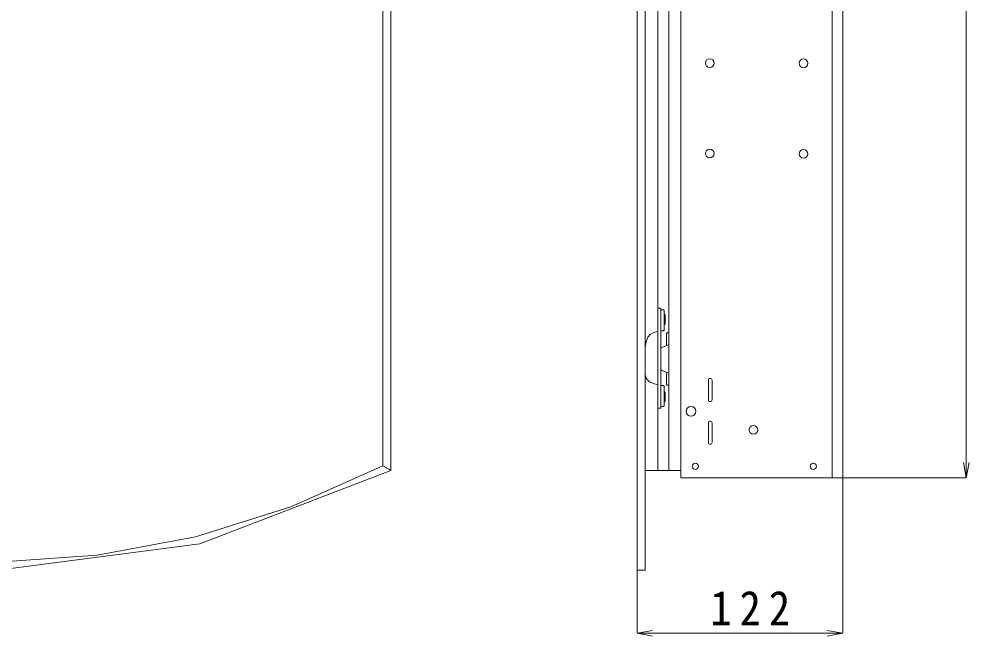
# Model space of a CAD drawing. Units: millimetres, scale not verified. Extents: x -1392 to 1350, y -947 to 991.
# Drawn here: x -678 to -75, y -449 to -57 of the extents above; entities that cross this region are included whole.
import ezdxf

# ---------------------------------------------------------------- set-up
doc = ezdxf.new("R2010")
doc.units = ezdxf.units.MM
doc.header["$LTSCALE"] = 10
doc.layers.add('0-0_0', color=7, linetype='Continuous', lineweight=5)
doc.layers.add('0-1_レイヤー_1', color=4, linetype='Continuous', lineweight=5)
doc.styles.add('ＭＳ ゴシック', font='')
doc.styles.get('ＭＳ ゴシック').set_extended_font_data('MS Gothic')

msp = doc.modelspace()

# ---------------------------------------------------------------- linework, layer by layer
at = {"layer": '0-0_0'}
for p, q in [((-267.41, -296.43), (-267.41, -296.43)), ((-267.41, -297.46), (-267.41, -297.46))]:
    msp.add_line(p, q, dxfattribs=at)
for points in [[(-280.24, -406.96), (-280.24, -210.21), (-280.24, -13.46), (-280.24, 183.29), (-280.24, 380.04), (-281.52, 380.04), (-282.8, 380.04), (-284.08, 380.04), (-285.36, 380.04), (-285.36, 183.29), (-285.36, -13.46), (-285.36, -210.21), (-285.36, -406.96)], [(-257.57, 324.22), (-257.57, 194.75), (-257.57, 65.27), (-257.57, -64.21), (-257.57, -193.68)], [(-161.58, 324.23), (-161.58, 156.06), (-161.58, -12.11), (-161.58, -180.28), (-161.58, -348.44)], [(-154.79, 324.22), (-154.79, 156.05), (-154.79, -12.11), (-154.79, -180.28), (-154.79, -348.44)], [(-446.73, 313.65), (-446.73, 150.07), (-446.73, -13.51), (-446.73, -177.08), (-446.73, -340.66)], [(-441.59, -343.68), (-441.59, -178.57), (-441.59, -13.47), (-441.59, 151.64), (-441.59, 316.74)], [(-272.09, -343.68), (-272.09, -178.57), (-272.09, -13.47), (-272.09, 151.64), (-272.09, 316.74)], [(-265.21, 316.74), (-265.21, 151.64), (-265.21, -13.47), (-265.21, -178.57), (-265.21, -343.68)], [(-285.36, -193.68), (-285.36, -247), (-285.36, -300.32), (-285.36, -353.64), (-285.36, -406.96), (-284.08, -406.96), (-282.8, -406.96), (-281.52, -406.96), (-280.24, -406.96), (-280.24, -353.64), (-280.24, -300.32), (-280.24, -247), (-280.24, -193.68)], [(-257.58, -193.68), (-257.58, -232.37), (-257.58, -271.06), (-257.58, -309.75), (-257.58, -348.44)], [(-272.09, -240.66), (-271.63, -240.66), (-271.17, -240.66), (-270.71, -240.66), (-270.25, -240.66)], [(-270.25, -240.66), (-270.25, -256.52), (-270.25, -272.39), (-270.25, -288.25), (-270.25, -304.12)], [(-270.25, -241.68), (-269.86, -241.68), (-269.48, -241.68), (-269.1, -241.68), (-268.71, -241.68)], [(-268.2, -242.19), (-268.24, -241.99), (-268.35, -241.83), (-268.51, -241.72), (-268.71, -241.68)], [(-268.2, -242.19), (-268.2, -245.26), (-268.2, -248.33), (-268.2, -251.4), (-268.2, -254.47)], [(-268.1, -244.55), (-268.12, -244.55), (-268.15, -244.55), (-268.17, -244.56), (-268.2, -244.56)], [(-267.95, -244.55), (-267.98, -244.55), (-268.02, -244.55), (-268.06, -244.55), (-268.1, -244.55)], [(-267.64, -244.8), (-267.68, -244.7), (-267.75, -244.62), (-267.84, -244.56), (-267.95, -244.55)], [(-267.48, -245.93), (-267.52, -245.64), (-267.56, -245.36), (-267.6, -245.08), (-267.64, -244.8)], [(-267.49, -245.93), (-267.49, -245.93), (-267.49, -245.93), (-267.48, -245.93), (-267.48, -245.93)], [(-267.41, -247), (-267.42, -246.74), (-267.44, -246.47), (-267.46, -246.2), (-267.49, -245.93)], [(-267.41, -247.06), (-267.41, -247.04), (-267.41, -247.03), (-267.41, -247.02), (-267.41, -247)], [(-267.4, -247.25), (-267.4, -247.2), (-267.41, -247.15), (-267.41, -247.1), (-267.41, -247.06)], [(-268.2, -251.08), (-268.17, -251.08), (-268.15, -251.09), (-268.12, -251.09), (-268.1, -251.09)], [(-267.95, -251.09), (-267.98, -251.09), (-268.02, -251.09), (-268.06, -251.09), (-268.1, -251.09)], [(-267.95, -251.09), (-267.84, -251.08), (-267.75, -251.02), (-267.68, -250.95), (-267.64, -250.84)], [(-267.48, -249.71), (-267.52, -250), (-267.56, -250.28), (-267.6, -250.56), (-267.64, -250.84)], [(-267.48, -247.82), (-267.48, -247.69), (-267.48, -247.56), (-267.49, -247.43), (-267.49, -247.31)], [(-267.49, -247.31), (-267.47, -247.31), (-267.45, -247.31), (-267.43, -247.31), (-267.41, -247.31)], [(-267.49, -248.33), (-267.49, -248.21), (-267.48, -248.08), (-267.48, -247.95), (-267.48, -247.82)], [(-267.41, -248.33), (-267.43, -248.33), (-267.45, -248.33), (-267.47, -248.33), (-267.49, -248.33)], [(-267.49, -249.71), (-267.46, -249.45), (-267.44, -249.18), (-267.42, -248.91), (-267.41, -248.64)], [(-267.48, -249.71), (-267.48, -249.71), (-267.49, -249.71), (-267.49, -249.71), (-267.49, -249.71)], [(-267.41, -247.3), (-267.41, -247.29), (-267.4, -247.27), (-267.4, -247.26), (-267.4, -247.25)], [(-267.41, -248.34), (-267.41, -248.33), (-267.41, -248.33)], [(-267.4, -248.37), (-267.41, -248.36), (-267.41, -248.35), (-267.41, -248.35), (-267.41, -248.34)], [(-267.41, -248.59), (-267.41, -248.58), (-267.41, -248.56), (-267.41, -248.55), (-267.4, -248.54)], [(-267.41, -248.64), (-267.41, -248.63), (-267.41, -248.61), (-267.41, -248.6), (-267.41, -248.59)], [(-267.4, -248.54), (-267.4, -248.5), (-267.4, -248.45), (-267.4, -248.41), (-267.4, -248.37)], [(-280.23, -265.61), (-279.65, -261.88), (-278.42, -259.14), (-276.95, -257.35), (-275.62, -256.47), (-274.76, -256.16), (-273.88, -255.9), (-272.99, -255.69), (-272.09, -255.53)], [(-270.25, -254.98), (-269.86, -254.98), (-269.48, -254.98), (-269.1, -254.98), (-268.71, -254.98)], [(-268.71, -254.98), (-268.51, -254.94), (-268.35, -254.84), (-268.24, -254.67), (-268.2, -254.47)], [(-266.66, -256.26), (-266.66, -258.31), (-266.66, -260.36), (-266.66, -262.41), (-266.66, -264.45)], [(-266.66, -256.26), (-266.28, -256.26), (-265.9, -256.26), (-265.52, -256.26), (-265.13, -256.26)], [(-265.13, -263.83), (-266.41, -264.35), (-267.69, -264.87), (-268.97, -265.39), (-270.25, -265.91)], [(-272.09, -289.25), (-274.85, -288.56), (-277.44, -287.34), (-279.39, -285.53), (-280.23, -283.09)], [(-270.25, -279.88), (-268.97, -280.4), (-267.69, -280.92), (-266.41, -281.44), (-265.13, -281.97)], [(-266.66, -289.53), (-266.66, -287.48), (-266.66, -285.43), (-266.66, -283.39), (-266.66, -281.34)], [(-238.9, -285.23), (-239.34, -285.32), (-239.7, -285.56), (-239.94, -285.93), (-240.03, -286.36)], [(-240.03, -298.8), (-240.03, -295.69), (-240.03, -292.58), (-240.03, -289.48), (-240.03, -286.36)], [(-237.77, -286.36), (-237.86, -285.93), (-238.1, -285.56), (-238.46, -285.32), (-238.9, -285.23)], [(-237.77, -286.36), (-237.77, -289.48), (-237.77, -292.58), (-237.77, -295.69), (-237.77, -298.8)], [(-270.25, -289.78), (-269.86, -289.78), (-269.48, -289.78), (-269.1, -289.78), (-268.71, -289.78)], [(-268.2, -290.3), (-268.24, -290.1), (-268.35, -289.94), (-268.51, -289.83), (-268.71, -289.79)], [(-268.2, -290.3), (-268.2, -293.37), (-268.2, -296.44), (-268.2, -299.51), (-268.2, -302.58)], [(-268.1, -293.67), (-268.12, -293.68), (-268.15, -293.68), (-268.17, -293.69), (-268.2, -293.69)], [(-267.95, -293.67), (-267.98, -293.67), (-268.02, -293.67), (-268.06, -293.67), (-268.1, -293.67)], [(-267.64, -293.93), (-267.68, -293.83), (-267.75, -293.74), (-267.84, -293.69), (-267.95, -293.67)], [(-267.48, -295.05), (-267.52, -294.78), (-267.56, -294.49), (-267.6, -294.21), (-267.64, -293.93)], [(-267.49, -295.06), (-267.49, -295.06), (-267.49, -295.06), (-267.48, -295.06), (-267.48, -295.06)], [(-267.41, -296.13), (-267.42, -295.86), (-267.44, -295.59), (-267.46, -295.33), (-267.49, -295.06)], [(-266.66, -289.53), (-266.28, -289.53), (-265.9, -289.53), (-265.52, -289.53), (-265.13, -289.53)], [(-268.2, -300.21), (-268.17, -300.21), (-268.15, -300.22), (-268.12, -300.22), (-268.1, -300.23)], [(-267.95, -300.23), (-267.98, -300.23), (-268.02, -300.23), (-268.06, -300.23), (-268.1, -300.23)], [(-267.95, -300.23), (-267.84, -300.21), (-267.75, -300.15), (-267.68, -300.07), (-267.64, -299.97)], [(-267.48, -298.84), (-267.52, -299.13), (-267.56, -299.41), (-267.6, -299.69), (-267.64, -299.97)], [(-267.48, -296.95), (-267.48, -296.83), (-267.48, -296.7), (-267.49, -296.57), (-267.49, -296.44)], [(-267.49, -296.44), (-267.47, -296.44), (-267.45, -296.44), (-267.43, -296.44), (-267.41, -296.44)], [(-267.49, -297.46), (-267.49, -297.33), (-267.48, -297.21), (-267.48, -297.08), (-267.48, -296.95)], [(-267.41, -297.46), (-267.43, -297.46), (-267.45, -297.46), (-267.47, -297.46), (-267.49, -297.46)], [(-267.49, -298.84), (-267.46, -298.57), (-267.44, -298.3), (-267.42, -298.04), (-267.41, -297.77)], [(-267.48, -298.84), (-267.48, -298.84), (-267.49, -298.84), (-267.49, -298.84), (-267.49, -298.84)], [(-267.41, -296.18), (-267.41, -296.17), (-267.41, -296.16), (-267.41, -296.14), (-267.41, -296.13)], [(-267.4, -296.38), (-267.4, -296.33), (-267.41, -296.28), (-267.41, -296.23), (-267.41, -296.18)], [(-267.41, -296.43), (-267.41, -296.42), (-267.4, -296.4), (-267.4, -296.39), (-267.4, -296.38)], [(-267.41, -296.44), (-267.41, -296.44), (-267.41, -296.43)], [(-267.4, -297.5), (-267.41, -297.49), (-267.41, -297.49), (-267.41, -297.48), (-267.41, -297.47)], [(-267.41, -297.72), (-267.41, -297.7), (-267.41, -297.69), (-267.41, -297.68), (-267.4, -297.66)], [(-267.41, -297.77), (-267.41, -297.75), (-267.41, -297.74), (-267.41, -297.73), (-267.41, -297.72)], [(-267.4, -297.66), (-267.4, -297.62), (-267.4, -297.58), (-267.4, -297.54), (-267.4, -297.5)], [(-240.03, -298.8), (-239.94, -299.24), (-239.7, -299.6), (-239.34, -299.85), (-238.9, -299.94)], [(-238.9, -299.94), (-238.46, -299.85), (-238.1, -299.6), (-237.86, -299.24), (-237.77, -298.8)], [(-272.09, -304.12), (-271.63, -304.12), (-271.17, -304.12), (-270.71, -304.12), (-270.25, -304.12)], [(-270.25, -303.09), (-269.86, -303.09), (-269.48, -303.09), (-269.1, -303.09), (-268.71, -303.09)], [(-268.71, -303.09), (-268.51, -303.05), (-268.35, -302.94), (-268.24, -302.78), (-268.2, -302.58)], [(-238.9, -312.37), (-239.34, -312.46), (-239.7, -312.7), (-239.94, -313.06), (-240.03, -313.5)], [(-237.77, -313.5), (-237.86, -313.06), (-238.1, -312.7), (-238.46, -312.46), (-238.9, -312.37)], [(-240.03, -325.94), (-240.03, -322.83), (-240.03, -319.72), (-240.03, -316.61), (-240.03, -313.5)], [(-237.77, -313.5), (-237.77, -316.61), (-237.77, -319.72), (-237.77, -322.83), (-237.77, -325.94)], [(-240.03, -325.94), (-239.94, -326.38), (-239.7, -326.74), (-239.34, -326.98), (-238.9, -327.07)], [(-238.9, -327.07), (-238.46, -326.98), (-238.1, -326.74), (-237.86, -326.38), (-237.77, -325.94)], [(-942.52, -340.59), (-881.38, -368.07), (-818.71, -387.31), (-755.14, -398.5), (-691.28, -401.83), (-627.89, -397.51), (-565.56, -385.75), (-504.96, -366.73), (-446.74, -340.66)], [(-446.73, -340.66), (-445.42, -341.42), (-444.11, -342.19), (-442.81, -342.95), (-441.5, -343.71)], [(-947.8, -343.72), (-821.42, -391.97), (-691.24, -406.97), (-562.77, -390.34), (-441.5, -343.71)], [(-280.24, -343.68), (-274.57, -343.68), (-268.91, -343.68), (-263.24, -343.68), (-257.58, -343.68)], [(-257.58, -348.44), (-231.88, -348.44), (-206.18, -348.44), (-180.49, -348.44), (-154.79, -348.44)]]:
    msp.add_lwpolyline(points, dxfattribs=at)
for points in [[(-236.47, -85.08), (-236.68, -84), (-237.28, -83.12), (-238.16, -82.53), (-239.24, -82.31), (-240.32, -82.53), (-241.2, -83.12), (-241.79, -84), (-242.01, -85.08), (-241.79, -86.16), (-241.2, -87.04), (-240.32, -87.63), (-239.24, -87.85), (-238.16, -87.63), (-237.28, -87.04), (-236.68, -86.16)], [(-176.91, -85.24), (-177.13, -84.17), (-177.72, -83.28), (-178.6, -82.69), (-179.68, -82.47), (-180.75, -82.69), (-181.63, -83.28), (-182.23, -84.17), (-182.45, -85.24), (-182.23, -86.32), (-181.63, -87.2), (-180.75, -87.79), (-179.68, -88.01), (-178.6, -87.79), (-177.72, -87.2), (-177.13, -86.32)], [(-236.47, -142.53), (-236.68, -141.45), (-237.28, -140.57), (-238.16, -139.98), (-239.24, -139.76), (-240.32, -139.98), (-241.2, -140.57), (-241.79, -141.45), (-242.01, -142.53), (-241.79, -143.61), (-241.2, -144.49), (-240.32, -145.08), (-239.24, -145.3), (-238.16, -145.08), (-237.28, -144.49), (-236.68, -143.61)], [(-176.91, -142.65), (-177.12, -141.58), (-177.72, -140.69), (-178.6, -140.1), (-179.67, -139.88), (-180.75, -140.1), (-181.63, -140.69), (-182.23, -141.58), (-182.44, -142.65), (-182.23, -143.73), (-181.63, -144.61), (-180.75, -145.2), (-179.67, -145.42), (-178.6, -145.2), (-177.72, -144.61), (-177.12, -143.73)], [(-248.06, -306.15), (-248.3, -304.97), (-248.95, -303.99), (-249.92, -303.34), (-251.11, -303.1), (-252.3, -303.34), (-253.27, -303.99), (-253.92, -304.97), (-254.16, -306.15), (-253.92, -307.34), (-253.27, -308.31), (-252.3, -308.96), (-251.11, -309.2), (-249.92, -308.96), (-248.95, -308.31), (-248.3, -307.34)], [(-208.76, -317.91), (-208.98, -316.83), (-209.57, -315.95), (-210.45, -315.36), (-211.53, -315.14), (-212.61, -315.36), (-213.49, -315.95), (-214.09, -316.83), (-214.3, -317.91), (-214.09, -318.99), (-213.49, -319.87), (-212.61, -320.47), (-211.53, -320.69), (-210.45, -320.47), (-209.57, -319.87), (-208.98, -318.99)], [(-246.31, -341.09), (-246.46, -340.32), (-246.89, -339.69), (-247.52, -339.26), (-248.3, -339.1), (-249.08, -339.26), (-249.71, -339.69), (-250.14, -340.32), (-250.29, -341.09), (-250.14, -341.87), (-249.71, -342.5), (-249.08, -342.94), (-248.3, -343.09), (-247.52, -342.94), (-246.89, -342.5), (-246.46, -341.87)], [(-171.47, -341.09), (-171.63, -340.32), (-172.06, -339.69), (-172.69, -339.26), (-173.47, -339.1), (-174.24, -339.26), (-174.87, -339.69), (-175.3, -340.32), (-175.46, -341.09), (-175.3, -341.87), (-174.87, -342.5), (-174.24, -342.94), (-173.47, -343.09), (-172.69, -342.94), (-172.06, -342.5), (-171.63, -341.87)]]:
    msp.add_lwpolyline(points, close=True, dxfattribs=at)
at = {"layer": '0-1_レイヤー_1'}
for p, q in [((-76.43, 324.22), (-76.43, -348.44)), ((-76.43, -348.44), (-78.17, -338.6)), ((-76.43, -348.44), (-74.7, -338.6)), ((-76.43, -348.44), (-154.79, -348.44)), ((-154.79, -447.04), (-154.79, -348.44)), ((-285.36, -447.04), (-285.36, -406.96)), ((-285.36, -447.04), (-275.52, -445.3)), ((-154.79, -447.04), (-164.64, -445.3)), ((-285.36, -447.04), (-154.79, -447.04)), ((-285.36, -447.04), (-275.52, -448.78)), ((-154.79, -447.04), (-164.64, -448.78))]:
    msp.add_line(p, q, dxfattribs=at)

# ---------------------------------------------------------------- texts
at = {"layer": '0-1_レイヤー_1', "color": 7, "insert": (-238.83, -442.04), "char_height": 21.99, "attachment_point": 7, "style": 'ＭＳ ゴシック'}
msp.add_mtext('\\T1.38;\\W0.9;122', dxfattribs=at)

doc.saveas('drawing.dxf')
